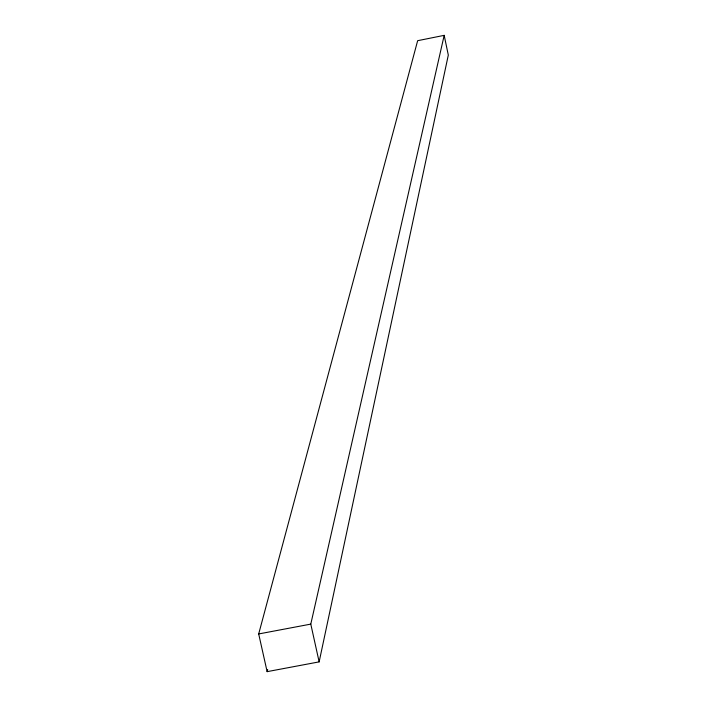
<?xml version="1.0" encoding="UTF-8"?>
<svg xmlns="http://www.w3.org/2000/svg" width="707" height="707" viewBox="0 0 707 707"><rect width="100%" height="100%" fill="white"/><g stroke="black" fill="none" stroke-linecap="round" stroke-linejoin="round"><path stroke-width="1.06" d="M319.14 661.876L448.309 55.084L444.182 35.35L417.651 40.688L258.691 633.949L267.131 671.65L319.14 661.876L310.788 624.113L444.182 35.35M267.131 671.65L267.679 669.511M258.691 633.949L310.788 624.113"/></g></svg>
